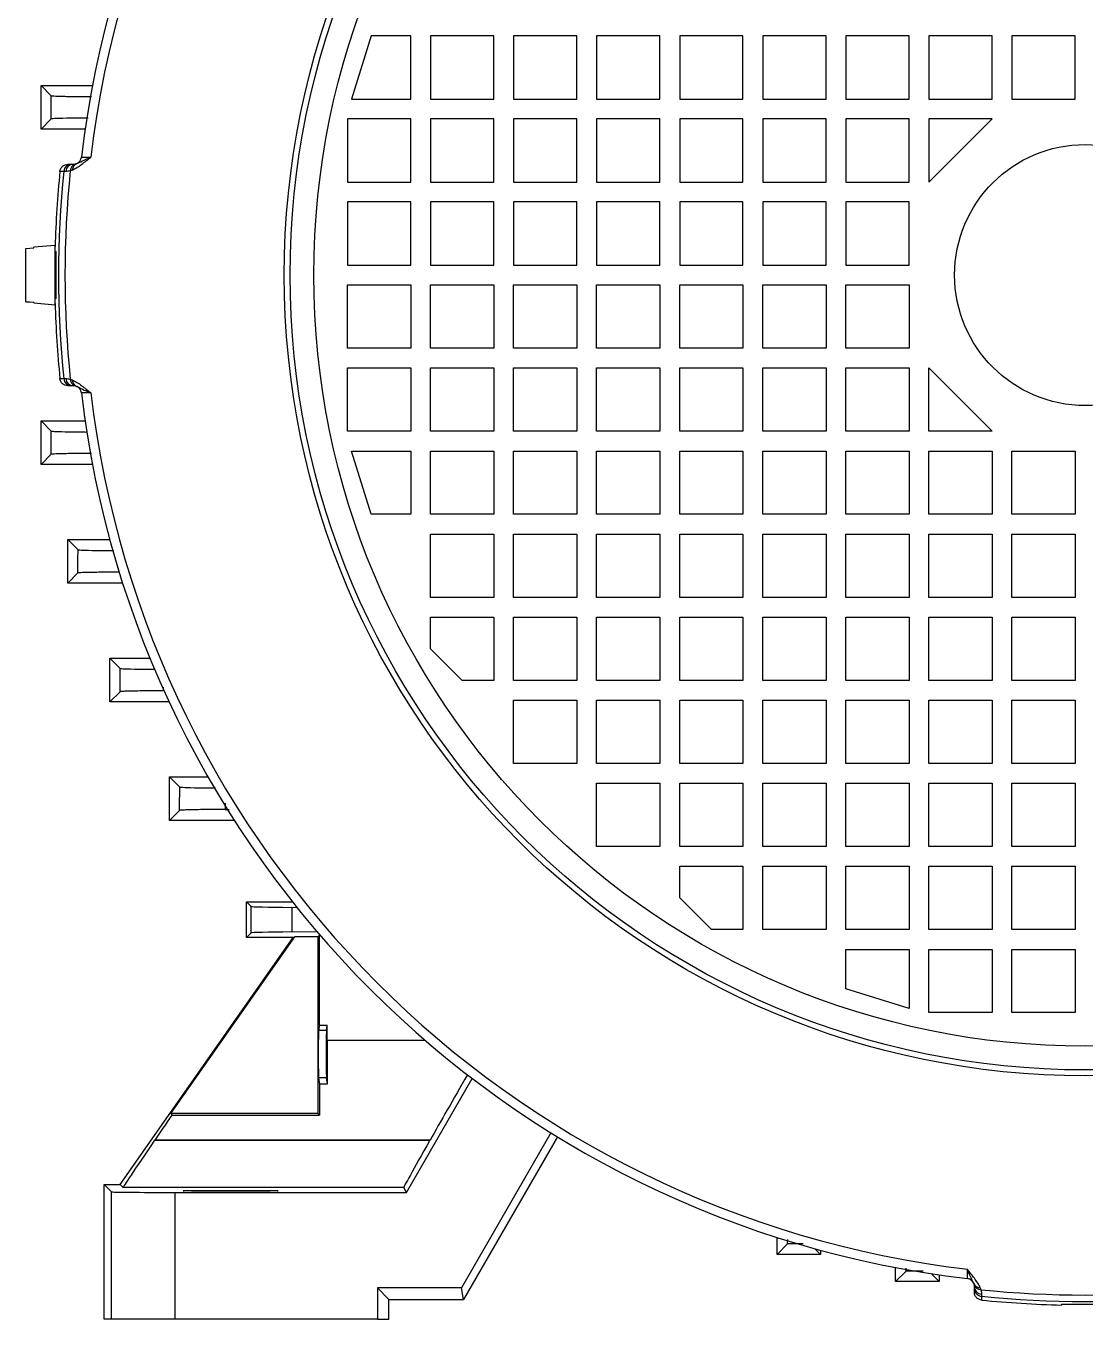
# Model space of a CAD drawing. Extents: x 49 to 1791, y 27 to 1041.
# Drawn here: x 1523.7 to 1657.6, y 358.8 to 522.3 of the extents above; entities that cross this region are included whole.
import ezdxf

# ---------------------------------------------------------------- set-up
doc = ezdxf.new("R2010")
doc.units = 0
doc.layers.get('0').update_dxf_attribs({"linetype": 'CONTINUOUS'})

msp = doc.modelspace()

# ---------------------------------------------------------------- linework, layer by layer
at = {"color": 7, "linetype": 'CONTINUOUS'}
for p, q in [((1567.31, 521.05), (1564.81, 513.05)), ((1572.31, 521.05), (1567.31, 521.05)), ((1572.31, 513.05), (1572.31, 521.05)), ((1582.81, 521.05), (1574.81, 521.05)), ((1574.81, 521.05), (1574.81, 513.05)), ((1582.81, 513.05), (1582.81, 521.05)), ((1593.31, 521.05), (1585.31, 521.05)), ((1585.31, 521.05), (1585.31, 513.05)), ((1593.31, 513.05), (1593.31, 521.05)), ((1595.81, 521.05), (1595.81, 513.05)), ((1603.81, 521.05), (1595.81, 521.05)), ((1603.81, 513.05), (1603.81, 521.05)), ((1606.31, 521.05), (1606.31, 513.05)), ((1614.31, 521.05), (1606.31, 521.05)), ((1614.31, 513.05), (1614.31, 521.05)), ((1624.81, 521.05), (1616.81, 521.05)), ((1616.81, 521.05), (1616.81, 513.05)), ((1624.81, 513.05), (1624.81, 521.05)), ((1635.31, 521.05), (1627.31, 521.05)), ((1627.31, 521.05), (1627.31, 513.05)), ((1635.31, 513.05), (1635.31, 521.05)), ((1645.81, 521.05), (1637.81, 521.05)), ((1637.81, 521.05), (1637.81, 513.05)), ((1645.81, 513.05), (1645.81, 521.05)), ((1656.31, 521.05), (1648.31, 521.05)), ((1648.31, 521.05), (1648.31, 513.05)), ((1656.31, 513.05), (1656.31, 521.05)), ((1525.59, 514.75), (1532.08, 514.75)), ((1526.87, 513.47), (1525.59, 514.75)), ((1525.59, 509.25), (1525.59, 514.75)), ((1564.81, 513.05), (1572.31, 513.05)), ((1574.81, 513.05), (1582.81, 513.05)), ((1585.31, 513.05), (1593.31, 513.05)), ((1595.81, 513.05), (1603.81, 513.05)), ((1606.31, 513.05), (1614.31, 513.05)), ((1616.81, 513.05), (1624.81, 513.05)), ((1627.31, 513.05), (1635.31, 513.05)), ((1637.81, 513.05), (1645.81, 513.05)), ((1648.31, 513.05), (1656.31, 513.05)), ((1526.87, 510.54), (1525.59, 509.25)), ((1572.31, 510.55), (1564.31, 510.55)), ((1564.31, 510.55), (1564.31, 502.55)), ((1572.31, 502.55), (1572.31, 510.55)), ((1582.81, 510.55), (1574.81, 510.55)), ((1574.81, 510.55), (1574.81, 502.55)), ((1582.81, 502.55), (1582.81, 510.55)), ((1593.31, 510.55), (1585.31, 510.55)), ((1585.31, 510.55), (1585.31, 502.55)), ((1593.31, 502.55), (1593.31, 510.55)), ((1595.81, 510.55), (1595.81, 502.55)), ((1603.81, 510.55), (1595.81, 510.55)), ((1603.81, 502.55), (1603.81, 510.55)), ((1614.31, 510.55), (1606.31, 510.55)), ((1606.31, 510.55), (1606.31, 502.55)), ((1614.31, 502.55), (1614.31, 510.55)), ((1624.81, 510.55), (1616.81, 510.55)), ((1616.81, 510.55), (1616.81, 502.55)), ((1624.81, 502.55), (1624.81, 510.55)), ((1635.31, 510.55), (1627.31, 510.55)), ((1627.31, 510.55), (1627.31, 502.55)), ((1635.31, 502.55), (1635.31, 510.55)), ((1645.81, 510.55), (1637.81, 510.55)), ((1637.81, 510.55), (1637.81, 502.55)), ((1637.81, 502.55), (1645.81, 510.55)), ((1531.15, 509.25), (1525.59, 509.25)), ((1528.97, 504.8), (1529.44, 504.8)), ((1564.31, 502.55), (1572.31, 502.55)), ((1574.81, 502.55), (1582.81, 502.55)), ((1585.31, 502.55), (1593.31, 502.55)), ((1595.81, 502.55), (1603.81, 502.55)), ((1606.31, 502.55), (1614.31, 502.55)), ((1616.81, 502.55), (1624.81, 502.55)), ((1627.31, 502.55), (1635.31, 502.55)), ((1564.31, 500.05), (1564.31, 492.05)), ((1572.31, 500.05), (1564.31, 500.05)), ((1572.31, 492.05), (1572.31, 500.05)), ((1582.81, 500.05), (1574.81, 500.05)), ((1574.81, 500.05), (1574.81, 492.05)), ((1582.81, 492.05), (1582.81, 500.05)), ((1593.31, 500.05), (1585.31, 500.05)), ((1585.31, 500.05), (1585.31, 492.05)), ((1593.31, 492.05), (1593.31, 500.05)), ((1603.81, 500.05), (1595.81, 500.05)), ((1595.81, 500.05), (1595.81, 492.05)), ((1603.81, 492.05), (1603.81, 500.05)), ((1614.31, 500.05), (1606.31, 500.05)), ((1606.31, 500.05), (1606.31, 492.05)), ((1614.31, 492.05), (1614.31, 500.05)), ((1616.81, 500.05), (1616.81, 492.05)), ((1624.81, 500.05), (1616.81, 500.05)), ((1624.81, 492.05), (1624.81, 500.05)), ((1635.31, 500.05), (1627.31, 500.05)), ((1627.31, 500.05), (1627.31, 492.05)), ((1635.31, 492.05), (1635.31, 500.05)), ((1523.66, 487.43), (1523.66, 494.16)), ((1527.36, 494.55), (1524.66, 494.31)), ((1524.66, 494.25), (1524.66, 494.31)), ((1527.36, 487.05), (1527.36, 494.55)), ((1564.31, 492.05), (1572.31, 492.05)), ((1574.81, 492.05), (1582.81, 492.05)), ((1585.31, 492.05), (1593.31, 492.05)), ((1595.81, 492.05), (1603.81, 492.05)), ((1606.31, 492.05), (1614.31, 492.05)), ((1616.81, 492.05), (1624.81, 492.05)), ((1627.31, 492.05), (1635.31, 492.05)), ((1564.31, 489.55), (1572.31, 489.55)), ((1564.31, 481.55), (1564.31, 489.55)), ((1572.31, 489.55), (1572.31, 481.55)), ((1574.81, 489.55), (1582.81, 489.55)), ((1574.81, 481.55), (1574.81, 489.55)), ((1582.81, 489.55), (1582.81, 481.55)), ((1585.31, 489.55), (1593.31, 489.55)), ((1585.31, 481.55), (1585.31, 489.55)), ((1593.31, 489.55), (1593.31, 481.55)), ((1595.81, 489.55), (1603.81, 489.55)), ((1595.81, 481.55), (1595.81, 489.55)), ((1603.81, 489.55), (1603.81, 481.55)), ((1606.31, 489.55), (1614.31, 489.55)), ((1606.31, 481.55), (1606.31, 489.55)), ((1614.31, 489.55), (1614.31, 481.55)), ((1616.81, 489.55), (1624.81, 489.55)), ((1616.81, 481.55), (1616.81, 489.55)), ((1624.81, 489.55), (1624.81, 481.55)), ((1627.31, 489.55), (1635.31, 489.55)), ((1627.31, 481.55), (1627.31, 489.55)), ((1635.31, 489.55), (1635.31, 481.55)), ((1524.66, 487.28), (1524.66, 487.35)), ((1524.66, 487.28), (1527.36, 487.05)), ((1572.31, 481.55), (1564.31, 481.55)), ((1582.81, 481.55), (1574.81, 481.55)), ((1593.31, 481.55), (1585.31, 481.55)), ((1603.81, 481.55), (1595.81, 481.55)), ((1614.31, 481.55), (1606.31, 481.55)), ((1624.81, 481.55), (1616.81, 481.55)), ((1635.31, 481.55), (1627.31, 481.55)), ((1564.31, 479.05), (1572.31, 479.05)), ((1564.31, 471.05), (1564.31, 479.05)), ((1572.31, 479.05), (1572.31, 471.05)), ((1574.81, 479.05), (1582.81, 479.05)), ((1574.81, 471.05), (1574.81, 479.05)), ((1582.81, 479.05), (1582.81, 471.05)), ((1585.31, 479.05), (1593.31, 479.05)), ((1585.31, 471.05), (1585.31, 479.05)), ((1593.31, 479.05), (1593.31, 471.05)), ((1595.81, 479.05), (1603.81, 479.05)), ((1595.81, 471.05), (1595.81, 479.05)), ((1603.81, 479.05), (1603.81, 471.05)), ((1606.31, 479.05), (1614.31, 479.05)), ((1606.31, 471.05), (1606.31, 479.05)), ((1614.31, 479.05), (1614.31, 471.05)), ((1616.81, 479.05), (1624.81, 479.05)), ((1616.81, 471.05), (1616.81, 479.05)), ((1624.81, 479.05), (1624.81, 471.05)), ((1627.31, 479.05), (1635.31, 479.05)), ((1627.31, 471.05), (1627.31, 479.05)), ((1635.31, 479.05), (1635.31, 471.05)), ((1637.81, 479.05), (1645.81, 471.05)), ((1637.81, 471.05), (1637.81, 479.05)), ((1529.44, 476.8), (1528.97, 476.8)), ((1525.59, 472.35), (1531.15, 472.35)), ((1526.87, 471.06), (1525.59, 472.35)), ((1525.59, 466.85), (1525.59, 472.35)), ((1572.31, 471.05), (1564.31, 471.05)), ((1582.81, 471.05), (1574.81, 471.05)), ((1593.31, 471.05), (1585.31, 471.05)), ((1603.81, 471.05), (1595.81, 471.05)), ((1614.31, 471.05), (1606.31, 471.05)), ((1624.81, 471.05), (1616.81, 471.05)), ((1635.31, 471.05), (1627.31, 471.05)), ((1645.81, 471.05), (1637.81, 471.05)), ((1526.87, 468.13), (1525.59, 466.85)), ((1564.81, 468.55), (1572.31, 468.55)), ((1567.31, 460.55), (1564.81, 468.55)), ((1572.31, 468.55), (1572.31, 460.55)), ((1574.81, 468.55), (1582.81, 468.55)), ((1574.81, 460.55), (1574.81, 468.55)), ((1582.81, 468.55), (1582.81, 460.55)), ((1585.31, 468.55), (1593.31, 468.55)), ((1585.31, 460.55), (1585.31, 468.55)), ((1593.31, 468.55), (1593.31, 460.55)), ((1595.81, 468.55), (1603.81, 468.55)), ((1595.81, 460.55), (1595.81, 468.55)), ((1603.81, 468.55), (1603.81, 460.55)), ((1606.31, 468.55), (1614.31, 468.55)), ((1606.31, 460.55), (1606.31, 468.55)), ((1614.31, 468.55), (1614.31, 460.55)), ((1616.81, 468.55), (1624.81, 468.55)), ((1616.81, 460.55), (1616.81, 468.55)), ((1624.81, 468.55), (1624.81, 460.55)), ((1627.31, 468.55), (1635.31, 468.55)), ((1627.31, 460.55), (1627.31, 468.55)), ((1635.31, 468.55), (1635.31, 460.55)), ((1637.81, 468.55), (1645.81, 468.55)), ((1637.81, 460.55), (1637.81, 468.55)), ((1645.81, 468.55), (1645.81, 460.55)), ((1648.31, 460.55), (1648.31, 468.55)), ((1648.31, 468.55), (1656.31, 468.55)), ((1656.31, 468.55), (1656.31, 460.55)), ((1532.08, 466.85), (1525.59, 466.85)), ((1572.31, 460.55), (1567.31, 460.55)), ((1582.81, 460.55), (1574.81, 460.55)), ((1593.31, 460.55), (1585.31, 460.55)), ((1603.81, 460.55), (1595.81, 460.55)), ((1614.31, 460.55), (1606.31, 460.55)), ((1624.81, 460.55), (1616.81, 460.55)), ((1635.31, 460.55), (1627.31, 460.55)), ((1645.81, 460.55), (1637.81, 460.55)), ((1656.31, 460.55), (1648.31, 460.55)), ((1574.81, 458.05), (1582.81, 458.05)), ((1574.81, 450.05), (1574.81, 458.05)), ((1582.81, 458.05), (1582.81, 450.05)), ((1585.31, 458.05), (1593.31, 458.05)), ((1585.31, 450.05), (1585.31, 458.05)), ((1593.31, 458.05), (1593.31, 450.05)), ((1595.81, 458.05), (1603.81, 458.05)), ((1595.81, 450.05), (1595.81, 458.05)), ((1603.81, 458.05), (1603.81, 450.05)), ((1606.31, 458.05), (1614.31, 458.05)), ((1606.31, 450.05), (1606.31, 458.05)), ((1614.31, 458.05), (1614.31, 450.05)), ((1616.81, 458.05), (1624.81, 458.05)), ((1616.81, 450.05), (1616.81, 458.05)), ((1624.81, 458.05), (1624.81, 450.05)), ((1627.31, 458.05), (1635.31, 458.05)), ((1627.31, 450.05), (1627.31, 458.05)), ((1635.31, 458.05), (1635.31, 450.05)), ((1637.81, 458.05), (1645.81, 458.05)), ((1637.81, 450.05), (1637.81, 458.05)), ((1645.81, 458.05), (1645.81, 450.05)), ((1648.31, 450.05), (1648.31, 458.05)), ((1648.31, 458.05), (1656.31, 458.05)), ((1656.31, 458.05), (1656.31, 450.05)), ((1528.96, 457.35), (1534.27, 457.35)), ((1530.25, 456.06), (1528.96, 457.35)), ((1528.96, 451.85), (1528.96, 457.35)), ((1530.24, 453.13), (1528.96, 451.85)), ((1535.89, 451.85), (1528.96, 451.85)), ((1582.81, 450.05), (1574.81, 450.05)), ((1593.31, 450.05), (1585.31, 450.05)), ((1603.81, 450.05), (1595.81, 450.05)), ((1614.31, 450.05), (1606.31, 450.05)), ((1624.81, 450.05), (1616.81, 450.05)), ((1635.31, 450.05), (1627.31, 450.05)), ((1645.81, 450.05), (1637.81, 450.05)), ((1656.31, 450.05), (1648.31, 450.05)), ((1574.81, 447.55), (1582.81, 447.55)), ((1574.81, 443.55), (1574.81, 447.55)), ((1582.81, 447.55), (1582.81, 439.55)), ((1585.31, 447.55), (1593.31, 447.55)), ((1585.31, 439.55), (1585.31, 447.55)), ((1593.31, 447.55), (1593.31, 439.55)), ((1595.81, 447.55), (1603.81, 447.55)), ((1595.81, 439.55), (1595.81, 447.55)), ((1603.81, 447.55), (1603.81, 439.55)), ((1606.31, 447.55), (1614.31, 447.55)), ((1606.31, 439.55), (1606.31, 447.55)), ((1614.31, 447.55), (1614.31, 439.55)), ((1616.81, 447.55), (1624.81, 447.55)), ((1616.81, 439.55), (1616.81, 447.55)), ((1624.81, 447.55), (1624.81, 439.55)), ((1627.31, 447.55), (1635.31, 447.55)), ((1627.31, 439.55), (1627.31, 447.55)), ((1635.31, 447.55), (1635.31, 439.55)), ((1637.81, 447.55), (1645.81, 447.55)), ((1637.81, 439.55), (1637.81, 447.55)), ((1645.81, 447.55), (1645.81, 439.55)), ((1648.31, 439.55), (1648.31, 447.55)), ((1648.31, 447.55), (1656.31, 447.55)), ((1656.31, 447.55), (1656.31, 439.55)), ((1578.81, 439.55), (1574.81, 443.55)), ((1534.28, 442.35), (1539.35, 442.35)), ((1535.57, 441.06), (1534.28, 442.35)), ((1534.28, 436.85), (1534.28, 442.35)), ((1582.81, 439.55), (1578.81, 439.55)), ((1593.31, 439.55), (1585.31, 439.55)), ((1603.81, 439.55), (1595.81, 439.55)), ((1614.31, 439.55), (1606.31, 439.55)), ((1624.81, 439.55), (1616.81, 439.55)), ((1635.31, 439.55), (1627.31, 439.55)), ((1645.81, 439.55), (1637.81, 439.55)), ((1656.31, 439.55), (1648.31, 439.55)), ((1535.56, 438.12), (1534.28, 436.85)), ((1541.76, 436.85), (1534.28, 436.85)), ((1585.31, 437.05), (1593.31, 437.05)), ((1585.31, 429.05), (1585.31, 437.05)), ((1593.31, 437.05), (1593.31, 429.05)), ((1595.81, 437.05), (1603.81, 437.05)), ((1595.81, 429.05), (1595.81, 437.05)), ((1603.81, 437.05), (1603.81, 429.05)), ((1606.31, 437.05), (1614.31, 437.05)), ((1606.31, 429.05), (1606.31, 437.05)), ((1614.31, 437.05), (1614.31, 429.05)), ((1616.81, 437.05), (1624.81, 437.05)), ((1616.81, 429.05), (1616.81, 437.05)), ((1624.81, 437.05), (1624.81, 429.05)), ((1627.31, 437.05), (1635.31, 437.05)), ((1627.31, 429.05), (1627.31, 437.05)), ((1635.31, 437.05), (1635.31, 429.05)), ((1637.81, 437.05), (1645.81, 437.05)), ((1637.81, 429.05), (1637.81, 437.05)), ((1645.81, 437.05), (1645.81, 429.05)), ((1648.31, 429.05), (1648.31, 437.05)), ((1648.31, 437.05), (1656.31, 437.05)), ((1656.31, 437.05), (1656.31, 429.05)), ((1593.31, 429.05), (1585.31, 429.05)), ((1603.81, 429.05), (1595.81, 429.05)), ((1614.31, 429.05), (1606.31, 429.05)), ((1624.81, 429.05), (1616.81, 429.05)), ((1635.31, 429.05), (1627.31, 429.05)), ((1645.81, 429.05), (1637.81, 429.05)), ((1656.31, 429.05), (1648.31, 429.05)), ((1541.83, 427.35), (1546.68, 427.35)), ((1543.11, 426.07), (1541.83, 427.35)), ((1541.83, 421.85), (1541.83, 427.35)), ((1595.81, 426.55), (1603.81, 426.55)), ((1595.81, 418.55), (1595.81, 426.55)), ((1603.81, 426.55), (1603.81, 418.55)), ((1606.31, 426.55), (1614.31, 426.55)), ((1606.31, 418.55), (1606.31, 426.55)), ((1614.31, 426.55), (1614.31, 418.55)), ((1616.81, 426.55), (1624.81, 426.55)), ((1616.81, 418.55), (1616.81, 426.55)), ((1624.81, 426.55), (1624.81, 418.55)), ((1627.31, 426.55), (1635.31, 426.55)), ((1627.31, 418.55), (1627.31, 426.55)), ((1635.31, 426.55), (1635.31, 418.55)), ((1637.81, 426.55), (1645.81, 426.55)), ((1637.81, 418.55), (1637.81, 426.55)), ((1645.81, 426.55), (1645.81, 418.55)), ((1648.31, 418.55), (1648.31, 426.55)), ((1648.31, 426.55), (1656.31, 426.55)), ((1656.31, 426.55), (1656.31, 418.55)), ((1543.1, 423.12), (1541.83, 421.85)), ((1550.01, 421.85), (1541.83, 421.85)), ((1548.86, 423.24), (1549.34, 423.24)), ((1603.81, 418.55), (1595.81, 418.55)), ((1614.31, 418.55), (1606.31, 418.55)), ((1624.81, 418.55), (1616.81, 418.55)), ((1635.31, 418.55), (1627.31, 418.55)), ((1645.81, 418.55), (1637.81, 418.55)), ((1656.31, 418.55), (1648.31, 418.55)), ((1606.31, 416.05), (1614.31, 416.05)), ((1606.31, 412.05), (1606.31, 416.05)), ((1614.31, 416.05), (1614.31, 408.05)), ((1616.81, 416.05), (1624.81, 416.05)), ((1616.81, 408.05), (1616.81, 416.05)), ((1624.81, 416.05), (1624.81, 408.05)), ((1627.31, 416.05), (1635.31, 416.05)), ((1627.31, 408.05), (1627.31, 416.05)), ((1635.31, 416.05), (1635.31, 408.05)), ((1637.81, 416.05), (1645.81, 416.05)), ((1637.81, 408.05), (1637.81, 416.05)), ((1645.81, 416.05), (1645.81, 408.05)), ((1648.31, 408.05), (1648.31, 416.05)), ((1648.31, 416.05), (1656.31, 416.05)), ((1656.31, 416.05), (1656.31, 408.05)), ((1610.31, 408.05), (1606.31, 412.05)), ((1551.57, 411.55), (1557.36, 411.55)), ((1552.15, 410.97), (1551.57, 411.55)), ((1551.57, 407.05), (1551.57, 411.55)), ((1552.15, 407.63), (1552.15, 410.97)), ((1557.26, 410.86), (1557.26, 407.74)), ((1557.26, 410.86), (1557.92, 410.85)), ((1541.99, 384.8), (1557.64, 407.15)), ((1552.15, 407.63), (1551.57, 407.05)), ((1560.48, 407.76), (1557.26, 407.74)), ((1557.64, 407.15), (1557.44, 407.05)), ((1560.56, 407.15), (1557.64, 407.15)), ((1560.56, 407.15), (1560.76, 407.35)), ((1560.56, 407.15), (1560.56, 384.8)), ((1560.83, 407.35), (1560.76, 407.35)), ((1560.76, 395.97), (1560.76, 407.35)), ((1614.31, 408.05), (1610.31, 408.05)), ((1624.81, 408.05), (1616.81, 408.05)), ((1635.31, 408.05), (1627.31, 408.05)), ((1645.81, 408.05), (1637.81, 408.05)), ((1656.31, 408.05), (1648.31, 408.05)), ((1535.56, 375.8), (1557.44, 407.05)), ((1557.44, 407.05), (1551.57, 407.05)), ((1627.31, 405.55), (1635.31, 405.55)), ((1627.31, 400.55), (1627.31, 405.55)), ((1635.31, 405.55), (1635.31, 398.05)), ((1637.81, 405.55), (1645.81, 405.55)), ((1637.81, 397.55), (1637.81, 405.55)), ((1645.81, 405.55), (1645.81, 397.55)), ((1648.31, 397.55), (1648.31, 405.55)), ((1648.31, 405.55), (1656.31, 405.55)), ((1656.31, 405.55), (1656.31, 397.55)), ((1635.31, 398.05), (1627.31, 400.55)), ((1645.81, 397.55), (1637.81, 397.55)), ((1656.31, 397.55), (1648.31, 397.55)), ((1560.76, 395.97), (1560.65, 395.29)), ((1560.76, 395.97), (1561.76, 395.97)), ((1561.65, 395.29), (1561.76, 395.97)), ((1561.76, 394.06), (1561.76, 395.97)), ((1561.65, 395.29), (1560.65, 395.29)), ((1560.65, 389.31), (1560.77, 388.56)), ((1561.65, 389.31), (1560.65, 389.31)), ((1561.77, 388.56), (1561.65, 389.31)), ((1571.78, 374.82), (1580.09, 389.22)), ((1560.77, 388.56), (1561.77, 388.56)), ((1541.99, 384.8), (1542.11, 384.57)), ((1560.56, 384.8), (1541.99, 384.8)), ((1542.11, 384.57), (1560.79, 384.57)), ((1560.79, 384.57), (1560.56, 384.8)), ((1539.94, 381.41), (1539.96, 381.44)), ((1539.94, 381.41), (1574.73, 381.41)), ((1574.75, 381.44), (1539.96, 381.44)), ((1574.75, 381.44), (1574.73, 381.41)), ((1590.03, 382.36), (1578.72, 362.77)), ((1590.86, 381.84), (1579, 361.3)), ((1533.56, 375.8), (1535.56, 375.8)), ((1534.47, 374.89), (1533.56, 375.8)), ((1533.56, 358.8), (1533.56, 375.8)), ((1534.47, 358.8), (1534.47, 374.89)), ((1535.56, 375.8), (1535.98, 375.43)), ((1571.42, 375.43), (1535.98, 375.43)), ((1542.47, 374.82), (1542.47, 358.8)), ((1542.47, 374.82), (1571.78, 374.82)), ((1571.78, 374.82), (1571.42, 375.43)), ((1618.61, 366.98), (1618.61, 369.13)), ((1619.92, 368.3), (1618.61, 366.98)), ((1619.92, 368.3), (1619.96, 368.85)), ((1624.11, 366.98), (1618.61, 366.98)), ((1623.39, 367.7), (1624.11, 366.98)), ((1624.11, 367.51), (1624.11, 366.98)), ((1633.61, 363.55), (1633.61, 365.31)), ((1634.93, 364.87), (1633.61, 363.55)), ((1634.93, 364.87), (1634.95, 365.24)), ((1639.11, 363.55), (1633.61, 363.55)), ((1638.13, 364.53), (1639.11, 363.55)), ((1639.11, 364.39), (1639.11, 363.55)), ((1578.72, 362.77), (1568.09, 362.77)), ((1568.09, 362.77), (1568.09, 358.8)), ((1568.09, 362.77), (1569.56, 361.3)), ((1579, 361.3), (1578.72, 362.77)), ((1643.56, 362.2), (1643.56, 362.67)), ((1569.56, 361.3), (1579, 361.3)), ((1569.56, 358.8), (1569.56, 361.3)), ((1654.56, 360.7), (1654.56, 360.58)), ((1534.47, 358.8), (1533.56, 358.8)), ((1542.47, 358.8), (1534.47, 358.8)), ((1568.09, 358.8), (1542.47, 358.8)), ((1568.09, 358.8), (1569.56, 358.8))]:
    msp.add_line(p, q, dxfattribs=at)
at = {"color": 8, "linetype": 'CONTINUOUS'}
for p, q in [((1541, 438.7), (1541.01, 438.24)), ((1561.76, 394.06), (1574.12, 394.06)), ((1621.91, 368.3), (1619.92, 368.3))]:
    msp.add_line(p, q, dxfattribs=at)
at = {"color": 7, "linetype": 'CONTINUOUS', "flags": 128}
for points in [[(1528.44, 503.9), (1528.42, 503.9), (1528.35, 503.9), (1528.07, 503.9), (1527.97, 503.9)], [(1523.66, 494.16), (1524.15, 494.21), (1524.66, 494.25)], [(1523.66, 487.43), (1524.15, 487.39), (1524.66, 487.35)], [(1527.97, 477.7), (1527.99, 477.7), (1528.06, 477.7), (1528.34, 477.7), (1528.44, 477.7)], [(1644.46, 361.68), (1644.46, 361.66), (1644.46, 361.59), (1644.46, 361.31), (1644.46, 361.21)]]:
    msp.add_lwpolyline(points, dxfattribs=at)
at = {"color": 7, "linetype": 'CONTINUOUS'}
for radius in [101.24, 100.5, 97.5, 16.5]:
    msp.add_circle((1657.56, 490.8), radius, dxfattribs=at)
for centre, radius, start, end in [((1657.56, 490.8), 127.75, 96.6904, 173.3096), ((1657.56, 490.8), 126.57, 96.7557, 173.2443), ((1529.69, 505.8), 1, 293.4381, 353.3096), ((1657.56, 490.8), 130.25, 174.2274, 178.4124), ((1657.56, 490.8), 129.78, 174.2063, 185.7937), ((1529.44, 503.8), 1, 90.001, 174.2078), ((1657.56, 490.8), 128.96, 174.1369, 185.8631), ((1529.69, 503.81), 0.992, 90.3348, 174.6994), ((1530.23, 503.92), 0.956, 106.5628, 176.8934), ((1530.47, 504.02), 0.939, 114.1552, 177.6722), ((1657.56, 490.8), 130.25, 181.5876, 185.7726), ((1529.44, 477.8), 1, 185.7922, 269.999), ((1529.69, 477.79), 0.992, 185.3006, 269.6652), ((1530.23, 477.68), 0.956, 183.1066, 253.4372), ((1530.47, 477.57), 0.939, 182.3278, 245.8448), ((1529.69, 475.8), 1, 6.6904, 66.5619), ((1657.56, 490.8), 127.75, 186.6904, 263.3096), ((1657.56, 490.8), 126.57, 186.7557, 263.2443), ((1642.56, 362.93), 1, 23.4381, 83.3096), ((1644.33, 363.71), 0.939, 204.1552, 267.6722), ((1644.44, 363.47), 0.956, 196.5628, 266.8934), ((1644.55, 362.93), 0.992, 180.3348, 264.6994), ((1644.56, 362.67), 1, 180.001, 264.2078), ((1657.56, 490.8), 128.96, 264.1369, 275.8631), ((1657.56, 490.8), 129.78, 264.2063, 275.7937), ((1657.56, 490.8), 130.25, 264.2274, 268.6802)]:
    msp.add_arc(centre, radius, start, end, dxfattribs=at)
for centre, major_axis, ratio, start_param, end_param in [((1562.15, 410.97), (10, 0), 0.013091, 3.154683, 4.20188), ((1562.15, 407.63), (10, 0), 0.013091, 2.081305, 3.128503), ((1560.66, 392.3), (0, 3), 0.013091, 0.087266, 3.054326), ((1561.66, 392.3), (0, 3), 0.013091, 0.087266, 3.054326), ((1561.99, 394.06), (0, 18), 0.013091, 1.570796, 1.881527), ((1582.17, 394.06), (10.39, 18), 0.007558, 1.82005, 2.351831), ((1560.99, 394.06), (0, 18), 0.013091, 1.881527, 2.126277), ((1549, 394.06), (12.61, 18), 0.010723, 2.133786, 2.354977), ((1549.98, 395.43), (14.01, 20), 0.010723, 2.354977, 3.140375), ((1582.97, 395.43), (11.55, 20), 0.007558, 2.351831, 3.13723), ((1542.47, 374.89), (8, 0), 0.008727, 3.150319, 4.712389)]:
    msp.add_ellipse(centre, major_axis=major_axis, ratio=ratio, start_param=start_param, end_param=end_param, dxfattribs=at)
msp.add_ellipse((1549.56, 375.02), major_axis=(6, 0), ratio=0.008727, dxfattribs=at)
for points, knots in [([(1526.87, 513.47), (1526.88, 513.45), (1527.01, 513.44), (1527.36, 513.43), (1527.5, 513.42), (1527.85, 513.41), (1528.04, 513.4), (1528.48, 513.39), (1528.73, 513.39), (1529.27, 513.38), (1529.56, 513.38), (1530.49, 513.36), (1531.18, 513.36), (1531.95, 513.35)], [0, 0, 0, 0, 0.25, 0.25, 0.375, 0.375, 0.5, 0.5, 0.625, 0.625, 0.75, 0.75, 1, 1, 1, 1]), ([(1526.87, 510.54), (1526.87, 510.84), (1526.87, 511.15), (1526.87, 511.46), (1526.87, 512.13), (1526.87, 512.8), (1526.87, 513.47)], [0, 0, 0, 0, 0.000930256, 0.000930256, 0.000930256, 0.002944349, 0.002944349, 0.002944349, 0.002944349]), ([(1531.53, 510.64), (1530.76, 510.64), (1529.07, 510.62), (1527.31, 510.58), (1527.02, 510.55), (1526.87, 510.54)], [0, 0, 0, 0, 0.2876076, 0.6288115, 1, 1, 1, 1]), ([(1530.08, 504.88), (1530.27, 504.96), (1530.5, 505.08), (1531.1, 505.36), (1531.45, 505.52), (1531.87, 505.69)], [0, 0, 0, 0, 0.5, 0.5, 1, 1, 1, 1]), ([(1530.68, 505.68), (1530.68, 505.68), (1530.78, 505.68), (1531.18, 505.68), (1531.48, 505.69), (1531.87, 505.69)], [0, 0, 0, 0, 0.5, 0.5, 1, 1, 1, 1]), ([(1527.97, 503.9), (1527.98, 504.02), (1528.02, 504.14), (1528.13, 504.36), (1528.2, 504.46), (1528.48, 504.7), (1528.72, 504.8), (1528.97, 504.8)], [0, 0, 0, 0, 0.25, 0.25, 0.5, 0.5, 1, 1, 1, 1]), ([(1527.43, 493.3), (1527.44, 493.42), (1527.45, 493.73), (1527.46, 493.85), (1527.46, 493.68), (1527.46, 493.18), (1527.46, 492.41), (1527.45, 491.46), (1527.45, 490.44), (1527.45, 489.45), (1527.46, 488.62), (1527.46, 488.03), (1527.46, 487.75), (1527.45, 487.84), (1527.44, 488.07), (1527.43, 488.29), (1527.43, 488.3)], [0, 0, 0, 0, 0.053902, 0.132529, 0.211131, 0.289718, 0.368313, 0.44692, 0.525525, 0.604123, 0.682725, 0.761333, 0.839933, 0.918521, 0.997116, 1, 1, 1, 1]), ([(1528.97, 476.8), (1528.84, 476.8), (1528.72, 476.82), (1528.49, 476.91), (1528.39, 476.97), (1528.11, 477.22), (1528, 477.45), (1527.97, 477.7)], [0, 0, 0, 0, 0.25, 0.25, 0.5, 0.5, 1, 1, 1, 1]), ([(1530.08, 476.72), (1530.27, 476.64), (1530.5, 476.51), (1531.1, 476.23), (1531.45, 476.07), (1531.87, 475.91)], [0, 0, 0, 0, 0.5, 0.5, 1, 1, 1, 1]), ([(1531.87, 475.91), (1531.48, 475.91), (1531.18, 475.91), (1530.78, 475.91), (1530.68, 475.91), (1530.68, 475.91)], [0, 0, 0, 0, 0.5, 0.5, 1, 1, 1, 1]), ([(1526.87, 471.06), (1527, 471.05), (1527.26, 471.02), (1528.92, 470.98), (1530.65, 470.96), (1531.47, 470.95)], [0, 0, 0, 0, 0.345603, 0.691226, 1, 1, 1, 1]), ([(1526.87, 468.13), (1526.87, 468.8), (1526.87, 469.47), (1526.87, 470.14), (1526.87, 470.44), (1526.87, 470.75), (1526.87, 471.06)], [0, 0, 0, 0, 0.002014076, 0.002014076, 0.002014076, 0.002944325, 0.002944325, 0.002944325, 0.002944325]), ([(1531.95, 468.24), (1531.18, 468.24), (1530.49, 468.23), (1529.56, 468.22), (1529.26, 468.22), (1528.73, 468.21), (1528.48, 468.2), (1528.04, 468.19), (1527.84, 468.19), (1527.5, 468.18), (1527.36, 468.17), (1527.01, 468.15), (1526.88, 468.14), (1526.87, 468.13)], [0, 0, 0, 0, 0.25, 0.25, 0.375, 0.375, 0.5, 0.5, 0.625, 0.625, 0.75, 0.75, 1, 1, 1, 1]), ([(1530.25, 456.06), (1530.38, 456.05), (1530.63, 456.02), (1532.17, 455.98), (1533.64, 455.96), (1534.47, 455.96), (1534.79, 455.95)], [0, 0, 0, 0, 0.348848, 0.697765, 0.885939, 1, 1, 1, 1]), ([(1535.47, 453.24), (1534.68, 453.24), (1533.96, 453.23), (1533, 453.22), (1532.7, 453.21), (1532.15, 453.21), (1531.9, 453.2), (1531.45, 453.19), (1531.24, 453.19), (1530.89, 453.17), (1530.74, 453.17), (1530.5, 453.16), (1530.41, 453.15), (1530.28, 453.14), (1530.25, 453.13), (1530.24, 453.13)], [0, 0, 0, 0, 0.25, 0.25, 0.375, 0.375, 0.5, 0.5, 0.625, 0.625, 0.75, 0.75, 0.875, 0.875, 1, 1, 1, 1]), ([(1535.57, 441.06), (1535.7, 441.05), (1535.97, 441.02), (1537.6, 440.98), (1539.26, 440.96), (1539.98, 440.96)], [0, 0, 0, 0, 0.361387, 0.722925, 1, 1, 1, 1]), ([(1541.01, 438.24), (1540.18, 438.24), (1539.44, 438.23), (1538.44, 438.22), (1538.12, 438.21), (1537.54, 438.2), (1537.28, 438.2), (1536.81, 438.19), (1536.6, 438.18), (1536.23, 438.17), (1536.08, 438.17), (1535.83, 438.15), (1535.74, 438.15), (1535.6, 438.14), (1535.57, 438.13), (1535.56, 438.12)], [0, 0, 0, 0, 0.25, 0.25, 0.375, 0.375, 0.5, 0.5, 0.625, 0.625, 0.75, 0.75, 0.875, 0.875, 1, 1, 1, 1]), ([(1543.11, 426.07), (1543.25, 426.05), (1543.52, 426.02), (1545.19, 425.98), (1546.89, 425.96), (1547.62, 425.96)], [0, 0, 0, 0, 0.363118, 0.726495, 1, 1, 1, 1]), ([(1548.86, 423.24), (1547.99, 423.24), (1547.2, 423.23), (1546.13, 423.22), (1545.8, 423.21), (1545.19, 423.2), (1544.91, 423.2), (1544.41, 423.19), (1544.19, 423.18), (1543.81, 423.17), (1543.64, 423.16), (1543.38, 423.15), (1543.28, 423.14), (1543.14, 423.13), (1543.1, 423.13), (1543.1, 423.12)], [0, 0, 0, 0, 0.25, 0.25, 0.375, 0.375, 0.5, 0.5, 0.625, 0.625, 0.75, 0.75, 0.875, 0.875, 1, 1, 1, 1]), ([(1642.68, 363.92), (1642.68, 363.92), (1642.68, 364.02), (1642.67, 364.42), (1642.67, 364.71), (1642.67, 365.11)], [0, 0, 0, 0, 0.5, 0.5, 1, 1, 1, 1]), ([(1643.48, 363.32), (1643.4, 363.5), (1643.28, 363.74), (1642.99, 364.34), (1642.83, 364.69), (1642.67, 365.11)], [0, 0, 0, 0, 0.5, 0.5, 1, 1, 1, 1]), ([(1644.46, 361.21), (1644.34, 361.22), (1644.22, 361.26), (1644, 361.37), (1643.9, 361.44), (1643.65, 361.71), (1643.56, 361.96), (1643.56, 362.2)], [0, 0, 0, 0, 0.25, 0.25, 0.5, 0.5, 1, 1, 1, 1]), ([(1654.56, 360.7), (1654.56, 360.7), (1654.58, 360.7), (1654.66, 360.7), (1654.71, 360.7), (1654.86, 360.7), (1654.96, 360.7), (1655.18, 360.7), (1655.3, 360.7), (1655.58, 360.7), (1655.73, 360.7), (1656.06, 360.69), (1656.23, 360.69), (1656.59, 360.69), (1656.78, 360.69), (1657.17, 360.69), (1657.36, 360.69), (1657.76, 360.69), (1657.95, 360.69), (1658.34, 360.69), (1658.53, 360.69), (1658.89, 360.69), (1659.06, 360.69), (1659.39, 360.7), (1659.54, 360.7), (1659.82, 360.7), (1659.94, 360.7), (1660.16, 360.7), (1660.26, 360.7), (1660.41, 360.7), (1660.46, 360.7), (1660.54, 360.7), (1660.56, 360.7), (1660.56, 360.7)], [0, 0, 0, 0, 0.0625, 0.0625, 0.125, 0.125, 0.1875, 0.1875, 0.25, 0.25, 0.3125, 0.3125, 0.375, 0.375, 0.4375, 0.4375, 0.5, 0.5, 0.5625, 0.5625, 0.625, 0.625, 0.6875, 0.6875, 0.75, 0.75, 0.8125, 0.8125, 0.875, 0.875, 0.9375, 0.9375, 1, 1, 1, 1])]:
    msp.add_open_spline(points, degree=3, knots=knots, dxfattribs=at)
for points in [[(1530.73, 504.8), (1531.09, 505.07), (1531.48, 505.37), (1531.87, 505.69)], [(1528.57, 503.9), (1528.49, 503.9), (1528.45, 503.9), (1528.44, 503.9)], [(1528.7, 503.9), (1528.65, 503.9), (1528.61, 503.9), (1528.57, 503.9)], [(1529.28, 503.97), (1529.03, 503.91), (1528.84, 503.9), (1528.7, 503.9)], [(1529.53, 504.06), (1529.44, 504.02), (1529.36, 504), (1529.28, 503.97)], [(1529.44, 504.8), (1529.45, 504.8), (1529.53, 504.8), (1529.69, 504.8)], [(1529.53, 504.06), (1529.91, 504.23), (1530.31, 504.49), (1530.73, 504.8)], [(1529.69, 504.8), (1529.75, 504.8), (1529.84, 504.8), (1529.96, 504.84)], [(1529.96, 504.84), (1530, 504.85), (1530.04, 504.86), (1530.08, 504.88)], [(1528.44, 477.7), (1528.45, 477.7), (1528.54, 477.7), (1528.7, 477.7)], [(1528.7, 477.7), (1528.84, 477.7), (1529.03, 477.69), (1529.28, 477.63)], [(1529.28, 477.63), (1529.36, 477.6), (1529.44, 477.57), (1529.53, 477.53)], [(1529.53, 477.53), (1529.91, 477.37), (1530.31, 477.11), (1530.73, 476.8)], [(1529.69, 476.8), (1529.53, 476.8), (1529.45, 476.8), (1529.44, 476.8)], [(1529.96, 476.76), (1529.84, 476.79), (1529.75, 476.8), (1529.69, 476.8)], [(1530.08, 476.72), (1530.04, 476.73), (1530, 476.75), (1529.96, 476.76)], [(1530.73, 476.8), (1531.09, 476.53), (1531.48, 476.22), (1531.87, 475.91)], [(1530.24, 453.13), (1530.25, 454.11), (1530.25, 455.08), (1530.25, 456.06)], [(1535.56, 438.12), (1535.56, 439.1), (1535.57, 440.08), (1535.57, 441.06)], [(1543.1, 423.12), (1543.1, 424.1), (1543.1, 425.08), (1543.11, 426.07)], [(1643.56, 363.97), (1643.29, 364.33), (1642.98, 364.71), (1642.67, 365.11)], [(1643.52, 363.2), (1643.51, 363.24), (1643.5, 363.28), (1643.48, 363.32)], [(1643.56, 362.93), (1643.56, 362.99), (1643.56, 363.08), (1643.52, 363.2)], [(1644.3, 362.77), (1644.13, 363.15), (1643.87, 363.55), (1643.56, 363.97)], [(1643.56, 362.67), (1643.56, 362.68), (1643.56, 362.77), (1643.56, 362.93)], [(1644.3, 362.77), (1644.33, 362.68), (1644.36, 362.6), (1644.39, 362.51)], [(1644.39, 362.51), (1644.45, 362.27), (1644.46, 362.08), (1644.46, 361.94)], [(1644.46, 361.94), (1644.46, 361.89), (1644.46, 361.84), (1644.46, 361.81)], [(1644.46, 361.81), (1644.46, 361.73), (1644.46, 361.69), (1644.46, 361.68)]]:
    msp.add_open_spline(points, degree=3, dxfattribs=at)
at = {"color": 8, "linetype": 'CONTINUOUS'}
for points, knots in [([(1548.85, 424.01), (1548.85, 423.92), (1548.85, 423.66), (1548.86, 423.4), (1548.86, 423.24)], [0, 0, 0, 0, 0.374725, 1, 1, 1, 1]), ([(1637.08, 364.87), (1637.03, 364.87), (1636.31, 364.87), (1635.59, 364.87), (1634.93, 364.87)], [0, 0, 0, 0, 0.075479, 1, 1, 1, 1])]:
    msp.add_open_spline(points, degree=3, knots=knots, dxfattribs=at)

doc.saveas('drawing.dxf')
